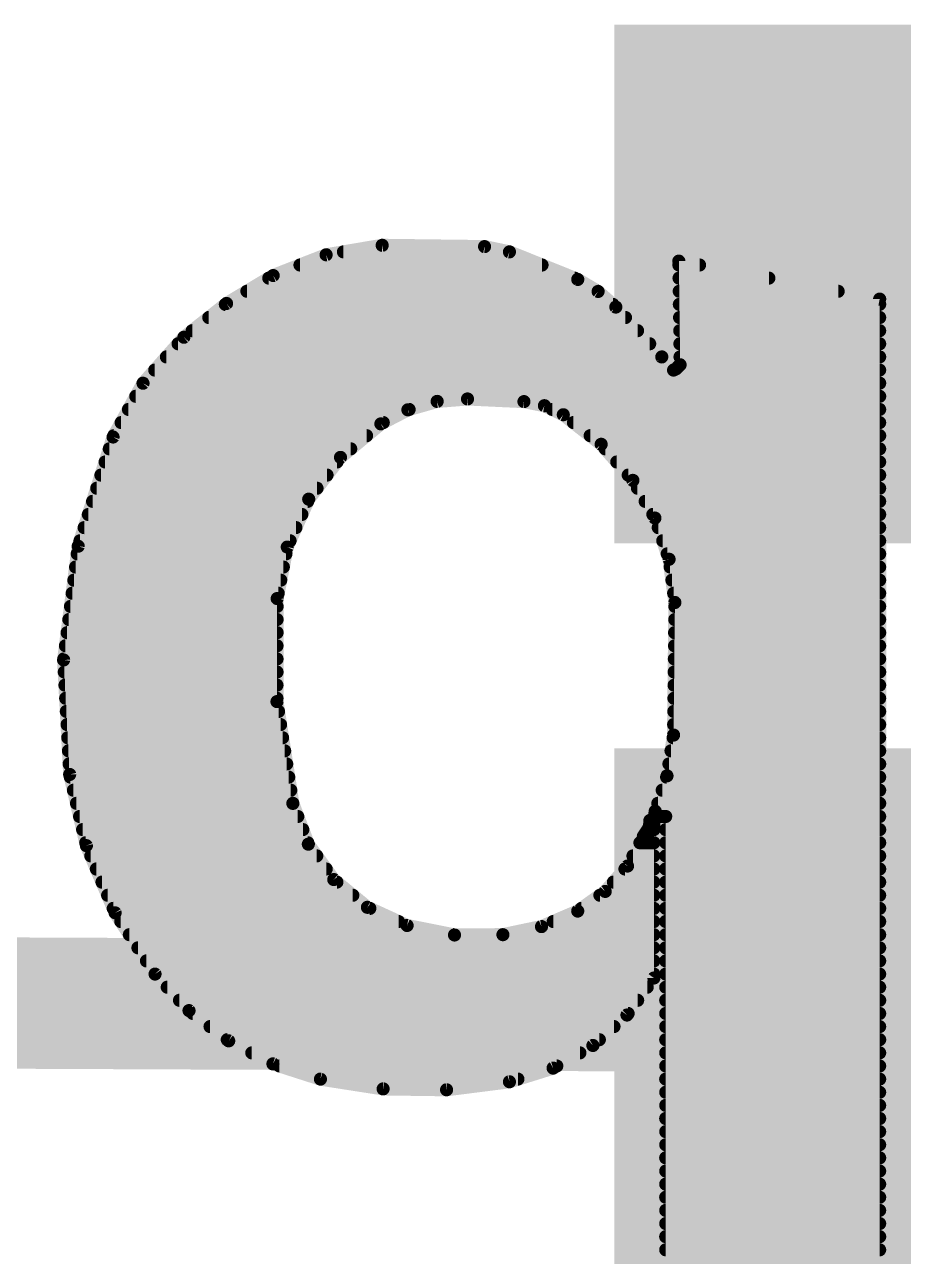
# Model space of a CAD drawing. Extents: x -28 to 79, y -23 to 28.
# Drawn here: x 18.787 to 20.488, y 10.249 to 12.632 of the extents above; entities that cross this region are included whole.
import ezdxf

# ---------------------------------------------------------------- set-up
doc = ezdxf.new("R2010")
doc.units = 0
for name, color, linetype in [('1', 12, 'CONTINUOUS'), ('22', 53, 'CONTINUOUS'), ('29', 253, 'CONTINUOUS'), ('31', 253, 'CONTINUOUS')]:
    doc.layers.add(name, color=color, linetype=linetype)

# ---------------------------------------------------------------- blocks, each defined once
blk = doc.blocks.new('RECT')
blk.add_solid([(-0.5, -0.5), (0.5, -0.5), (-0.5, 0.5), (0.5, 0.5)])

msp = doc.modelspace()

# ---------------------------------------------------------------- linework, layer by layer
at = {"layer": '1', "const_width": 0.254}
msp.add_lwpolyline([(20.83, 10.73), (5.715, 10.795)], dxfattribs=at)
at = {"layer": '22', "const_width": 0.0254}
for points in [[(19.4793, 12.2047), (19.3708, 12.1863)], [(19.4043, 12.192), (19.7256, 12.192)], [(19.6774, 12.2022), (19.4793, 12.2047)], [(19.7256, 12.192), (19.6774, 12.2022)], [(19.8577, 12.1387), (19.7256, 12.192)], [(19.3708, 12.1863), (19.2684, 12.1463)], [(19.3203, 12.1666), (19.7886, 12.1666)], [(20.0533, 12.1742), (20.0558, 11.9736)], [(20.4419, 12.1006), (20.0533, 12.1742)], [(20.0534, 12.1666), (20.0934, 12.1666)], [(19.2684, 12.1463), (19.1782, 12.0922)], [(19.2599, 12.1412), (19.8515, 12.1412)], [(20.0537, 12.1412), (20.2275, 12.1412)], [(19.2175, 12.1158), (19.8965, 12.1158)], [(19.897, 12.1154), (19.8577, 12.1387)], [(19.9314, 12.0853), (19.897, 12.1154)], [(20.054, 12.1158), (20.3616, 12.1158)], [(19.1782, 12.0922), (19.0957, 12.0269)], [(20.4419, 10.0432), (20.4419, 12.1006)], [(19.1759, 12.0904), (19.9256, 12.0904)], [(20.0203, 11.9888), (19.9314, 12.0853)], [(20.0543, 12.0904), (20.4419, 12.0904)], [(19.1438, 12.065), (19.9501, 12.065)], [(20.0547, 12.065), (20.4419, 12.065)], [(19.0957, 12.0269), (19.0166, 11.9379)], [(19.1117, 12.0396), (19.9735, 12.0396)], [(20.055, 12.0396), (20.4419, 12.0396)], [(19.0844, 12.0142), (19.9969, 12.0142)], [(20.0553, 12.0142), (20.4419, 12.0142)], [(19.0618, 11.9888), (20.0203, 11.9888)], [(20.0431, 11.9634), (20.0203, 11.9888)], [(20.0558, 11.9736), (20.0482, 11.9659)], [(20.0556, 11.9888), (20.4419, 11.9888)], [(19.0392, 11.9634), (20.0431, 11.9634)], [(20.0482, 11.9659), (20.0431, 11.9634)], [(20.0431, 11.9634), (20.4419, 11.9634)], [(19.0166, 11.9379), (18.9586, 11.8339)], [(19.0167, 11.938), (20.4419, 11.938)], [(19.0025, 11.9126), (20.4419, 11.9126)], [(19.529, 11.8865), (19.5857, 11.9028)], [(19.5857, 11.9028), (19.6444, 11.9075)], [(19.6444, 11.9075), (19.7536, 11.9024)], [(19.7536, 11.9024), (19.7933, 11.8945)], [(18.9883, 11.8872), (19.5315, 11.8872)], [(19.4767, 11.8593), (19.529, 11.8865)], [(19.7933, 11.8945), (19.8298, 11.877)], [(19.8085, 11.8872), (20.4419, 11.8872)], [(19.8298, 11.877), (19.903, 11.8198)], [(18.9742, 11.8618), (19.4815, 11.8618)], [(19.3986, 11.7944), (19.4767, 11.8593)], [(19.8493, 11.8618), (20.4419, 11.8618)], [(18.9586, 11.8339), (18.8912, 11.6226)], [(18.96, 11.8364), (19.4491, 11.8364)], [(19.8818, 11.8364), (20.4419, 11.8364)], [(18.9513, 11.811), (19.4185, 11.811)], [(19.903, 11.8198), (19.9644, 11.75)], [(19.9108, 11.811), (20.4419, 11.811)], [(18.9432, 11.7856), (19.3919, 11.7856)], [(19.3372, 11.7136), (19.3986, 11.7944)], [(19.9331, 11.7856), (20.4419, 11.7856)], [(18.9351, 11.7602), (19.3726, 11.7602)], [(19.9554, 11.7602), (20.4419, 11.7602)], [(18.927, 11.7348), (19.3533, 11.7348)], [(19.9644, 11.75), (20.007, 11.6772)], [(19.9733, 11.7348), (20.4419, 11.7348)], [(19.2956, 11.621), (19.3372, 11.7136)], [(18.9189, 11.7094), (19.3353, 11.7094)], [(19.9881, 11.7094), (20.4419, 11.7094)], [(18.9108, 11.684), (19.3239, 11.684)], [(20.003, 11.684), (20.4419, 11.684)], [(20.007, 11.6772), (20.0344, 11.5974)], [(18.9027, 11.6586), (19.3125, 11.6586)], [(20.0134, 11.6586), (20.4419, 11.6586)], [(18.8912, 11.6226), (18.8629, 11.4026)], [(18.8946, 11.6332), (19.3011, 11.6332)], [(19.2761, 11.5214), (19.2956, 11.621)], [(20.0221, 11.6332), (20.4419, 11.6332)], [(18.8893, 11.6078), (19.2931, 11.6078)], [(20.0308, 11.6078), (20.4419, 11.6078)], [(20.0344, 11.5974), (20.0457, 11.5138)], [(18.886, 11.5824), (19.2881, 11.5824)], [(20.0365, 11.5824), (20.4419, 11.5824)], [(18.8828, 11.557), (19.2831, 11.557)], [(20.0399, 11.557), (20.4419, 11.557)], [(18.8795, 11.5316), (19.2781, 11.5316)], [(19.2758, 11.3221), (19.2761, 11.5214)], [(20.0433, 11.5316), (20.4419, 11.5316)], [(18.8762, 11.5062), (19.2761, 11.5062)], [(20.0457, 11.5138), (20.0431, 11.2573)], [(20.0456, 11.5062), (20.4419, 11.5062)], [(18.873, 11.4808), (19.276, 11.4808)], [(20.0454, 11.4808), (20.4419, 11.4808)], [(18.8697, 11.4554), (19.276, 11.4554)], [(20.0451, 11.4554), (20.4419, 11.4554)], [(18.8664, 11.43), (19.2759, 11.43)], [(20.0449, 11.43), (20.4419, 11.43)], [(18.8629, 11.4026), (18.8747, 11.1811)], [(18.8632, 11.4046), (19.2759, 11.4046)], [(20.0446, 11.4046), (20.4419, 11.4046)], [(18.8642, 11.3792), (19.2759, 11.3792)], [(20.0443, 11.3792), (20.4419, 11.3792)], [(18.8655, 11.3538), (19.2758, 11.3538)], [(20.0441, 11.3538), (20.4419, 11.3538)], [(18.8669, 11.3284), (19.2758, 11.3284)], [(19.3065, 11.1252), (19.2758, 11.3221)], [(20.0438, 11.3284), (20.4419, 11.3284)], [(18.8682, 11.303), (19.2788, 11.303)], [(20.0436, 11.303), (20.4419, 11.303)], [(18.8696, 11.2776), (19.2827, 11.2776)], [(20.0433, 11.2776), (20.4419, 11.2776)], [(18.8709, 11.2522), (19.2867, 11.2522)], [(20.0431, 11.2573), (20.0304, 11.1785)], [(20.0423, 11.2522), (20.4419, 11.2522)], [(18.8723, 11.2268), (19.2906, 11.2268)], [(20.0382, 11.2268), (20.4419, 11.2268)], [(18.8736, 11.2014), (19.2946, 11.2014)], [(20.0341, 11.2014), (20.4419, 11.2014)], [(18.8747, 11.1811), (18.907, 11.0434)], [(18.8759, 11.176), (19.2986, 11.176)], [(20.0304, 11.1785), (20.0076, 11.11)], [(20.0296, 11.176), (20.4419, 11.176)], [(18.8819, 11.1506), (19.3025, 11.1506)], [(20.0211, 11.1506), (20.4419, 11.1506)], [(18.8878, 11.1252), (19.3065, 11.1252)], [(19.3364, 11.0463), (19.3065, 11.1252)], [(20.0127, 11.1252), (20.4419, 11.1252)], [(18.8938, 11.0998), (19.3161, 11.0998)], [(20.005, 11.0846), (19.9974, 11.0922)], [(19.9974, 11.0922), (19.9974, 11.0871)], [(20.0076, 11.11), (20.0071, 11.1063)], [(20.0071, 11.1063), (20.0085, 11.1028)], [(20.0085, 11.1028), (20.0115, 11.1004)], [(20.0115, 11.1004), (20.0152, 11.0998)], [(20.0152, 11.0998), (20.0279, 11.0998)], [(20.0152, 11.0998), (20.4419, 11.0998)], [(20.0279, 11.0998), (20.0279, 9.6698)], [(18.8997, 11.0744), (19.3258, 11.0744)], [(19.9898, 11.0693), (19.9847, 11.0617)], [(19.9954, 11.0774), (19.9898, 11.0693)], [(19.9933, 11.0744), (20.005, 11.0744)], [(19.9974, 11.0871), (19.9954, 11.0774)], [(20.005, 10.7874), (20.005, 11.0846)], [(20.0279, 11.0744), (20.4419, 11.0744)], [(18.9057, 11.049), (19.3354, 11.049)], [(18.907, 11.0434), (18.9626, 10.9134)], [(19.3856, 10.9778), (19.3364, 11.0463)], [(19.9847, 11.0617), (19.954, 11.004)], [(19.978, 11.049), (20.005, 11.049)], [(20.0279, 11.049), (20.4419, 11.049)], [(18.9155, 11.0236), (19.3528, 11.0236)], [(19.9645, 11.0236), (20.005, 11.0236)], [(20.0279, 11.0236), (20.4419, 11.0236)], [(18.9263, 10.9982), (19.371, 10.9982)], [(19.954, 11.004), (19.9109, 10.9548)], [(19.949, 10.9982), (20.005, 10.9982)], [(20.0279, 10.9982), (20.4419, 10.9982)], [(18.9372, 10.9728), (19.3917, 10.9728)], [(19.4508, 10.9241), (19.3856, 10.9778)], [(19.9267, 10.9728), (20.005, 10.9728)], [(20.0279, 10.9728), (20.4419, 10.9728)], [(19.9109, 10.9548), (19.8577, 10.9169)], [(18.9481, 10.9474), (19.4225, 10.9474)], [(19.5275, 10.889), (19.4508, 10.9241)], [(19.9005, 10.9474), (20.005, 10.9474)], [(20.0279, 10.9474), (20.4419, 10.9474)], [(18.9589, 10.922), (19.4554, 10.922)], [(18.9626, 10.9134), (19.0398, 10.795)], [(19.8577, 10.9169), (19.7876, 10.8869)], [(19.8649, 10.922), (20.005, 10.922)], [(20.0279, 10.922), (20.4419, 10.922)], [(18.9736, 10.8966), (19.5109, 10.8966)], [(19.6193, 10.8706), (19.5275, 10.889)], [(19.7876, 10.8869), (19.7129, 10.8712)], [(19.8103, 10.8966), (20.005, 10.8966)], [(20.0279, 10.8966), (20.4419, 10.8966)], [(18.9901, 10.8712), (19.6163, 10.8712)], [(19.7129, 10.8712), (19.6193, 10.8706)], [(19.7129, 10.8712), (20.005, 10.8712)], [(20.0279, 10.8712), (20.4419, 10.8712)], [(19.0067, 10.8458), (20.005, 10.8458)], [(20.0279, 10.8458), (20.4419, 10.8458)], [(19.0232, 10.8204), (20.005, 10.8204)], [(20.0279, 10.8204), (20.4419, 10.8204)], [(19.0398, 10.795), (19.1056, 10.7243)], [(19.0398, 10.795), (20.005, 10.795)], [(19.953, 10.7158), (20.005, 10.7874)], [(20.0279, 10.795), (20.4419, 10.795)], [(19.0634, 10.7696), (19.9921, 10.7696)], [(20.0279, 10.7696), (20.4419, 10.7696)], [(19.0871, 10.7442), (19.9736, 10.7442)], [(20.0279, 10.7442), (20.4419, 10.7442)], [(19.1056, 10.7243), (19.1824, 10.6659)], [(19.1129, 10.7188), (19.9552, 10.7188)], [(19.887, 10.6568), (19.953, 10.7158)], [(20.0279, 10.7188), (20.4419, 10.7188)], [(19.1462, 10.6934), (19.9279, 10.6934)], [(20.0279, 10.6934), (20.4419, 10.6934)], [(19.1796, 10.668), (19.8995, 10.668)], [(19.1824, 10.6659), (19.268, 10.6213)], [(20.0279, 10.668), (20.4419, 10.668)], [(19.227, 10.6426), (19.8619, 10.6426)], [(19.8101, 10.6131), (19.887, 10.6568)], [(20.0279, 10.6426), (20.4419, 10.6426)], [(19.268, 10.6213), (19.3599, 10.5918)], [(19.2806, 10.6172), (19.8172, 10.6172)], [(20.0279, 10.6172), (20.4419, 10.6172)], [(19.3599, 10.5918), (19.4812, 10.5729)], [(19.3599, 10.5918), (19.7419, 10.5918)], [(19.7256, 10.5867), (19.8101, 10.6131)], [(20.0279, 10.5918), (20.4419, 10.5918)], [(19.4812, 10.5729), (19.6039, 10.5712)], [(19.6039, 10.5712), (19.7256, 10.5867)], [(20.0279, 10.5664), (20.4419, 10.5664)], [(20.0279, 10.541), (20.4419, 10.541)], [(20.0279, 10.5156), (20.4419, 10.5156)], [(20.0279, 10.4902), (20.4419, 10.4902)], [(20.0279, 10.4648), (20.4419, 10.4648)], [(20.0279, 10.4394), (20.4419, 10.4394)], [(20.0279, 10.414), (20.4419, 10.414)], [(20.0279, 10.3886), (20.4419, 10.3886)], [(20.0279, 10.3632), (20.4419, 10.3632)], [(20.0279, 10.3378), (20.4419, 10.3378)], [(20.0279, 10.3124), (20.4419, 10.3124)], [(20.0279, 10.287), (20.4419, 10.287)], [(20.0279, 10.2616), (20.4419, 10.2616)]]:
    msp.add_lwpolyline(points, dxfattribs=at)
at = {"layer": '22', "const_width": 0.0127}
for points in [[(19.4043, 12.1983, 1), (19.4043, 12.1857)], [(19.4794, 12.211, 1), (19.4792, 12.1984)], [(19.4804, 12.1984, 1), (19.4782, 12.211)], [(19.6787, 12.2084, 1), (19.6761, 12.196)], [(19.6773, 12.1959, 1), (19.6775, 12.2085)], [(19.728, 12.1979, 1), (19.7232, 12.1861)], [(19.7243, 12.1858, 1), (19.7269, 12.1982)], [(19.7256, 12.1857, 1), (19.7256, 12.1983)], [(19.3203, 12.173, 1), (19.3203, 12.1603)], [(19.3698, 12.1926, 1), (19.3719, 12.1801)], [(19.3732, 12.1804, 1), (19.3685, 12.1923)], [(19.7886, 12.1603, 1), (19.7886, 12.173)], [(20.0596, 12.1743, 1), (20.047, 12.1741)], [(20.0545, 12.1804, 1), (20.0521, 12.168)], [(20.0534, 12.173, 1), (20.0534, 12.1603)], [(20.0934, 12.1603, 1), (20.0934, 12.173)], [(19.2599, 12.1476, 1), (19.2599, 12.1349)], [(19.2661, 12.1522, 1), (19.2707, 12.1404)], [(19.2717, 12.1409, 1), (19.2651, 12.1517)], [(19.8515, 12.1349, 1), (19.8515, 12.1476)], [(20.0537, 12.1476, 1), (20.0537, 12.1349)], [(20.2275, 12.1349, 1), (20.2275, 12.1476)], [(19.2175, 12.1221, 1), (19.2175, 12.1095)], [(19.8609, 12.1442, 1), (19.8545, 12.1332)], [(19.8553, 12.1328, 1), (19.8601, 12.1446)], [(19.9012, 12.1202, 1), (19.8929, 12.1107)], [(19.8965, 12.1095, 1), (19.8965, 12.1221)], [(20.054, 12.1221, 1), (20.054, 12.1095)], [(20.3616, 12.1095, 1), (20.3616, 12.1221)], [(19.1749, 12.0977, 1), (19.1814, 12.0868)], [(19.1821, 12.0872, 1), (19.1742, 12.0972)], [(19.8938, 12.11, 1), (19.9003, 12.1209)], [(20.4483, 12.1006, 1), (20.4355, 12.1006)], [(20.4407, 12.0944, 1), (20.4431, 12.1068)], [(19.1759, 12.0968, 1), (19.1759, 12.0841)], [(19.9361, 12.0896, 1), (19.9267, 12.081)], [(19.9256, 12.0841, 1), (19.9256, 12.0968)], [(19.9272, 12.0805, 1), (19.9356, 12.0901)], [(20.0543, 12.0968, 1), (20.0543, 12.0841)], [(20.4419, 12.0841, 1), (20.4419, 12.0968)], [(19.1438, 12.0714, 1), (19.1438, 12.0587)], [(19.9501, 12.0587, 1), (19.9501, 12.0714)], [(20.0547, 12.0714, 1), (20.0547, 12.0587)], [(20.4419, 12.0587, 1), (20.4419, 12.0714)], [(19.0918, 12.0319, 1), (19.0996, 12.0219)], [(19.1004, 12.0227, 1), (19.091, 12.0311)], [(19.1117, 12.0459, 1), (19.1117, 12.0333)], [(19.9735, 12.0333, 1), (19.9735, 12.0459)], [(20.055, 12.0459, 1), (20.055, 12.0333)], [(20.4419, 12.0333, 1), (20.4419, 12.0459)], [(19.0844, 12.0206, 1), (19.0844, 12.0079)], [(19.9969, 12.0079, 1), (19.9969, 12.0206)], [(20.0553, 12.0206, 1), (20.0553, 12.0079)], [(20.4419, 12.0079, 1), (20.4419, 12.0206)], [(19.0618, 11.9952, 1), (19.0618, 11.9825)], [(20.025, 11.993, 1), (20.0156, 11.9846)], [(20.0156, 11.9845, 1), (20.025, 11.9931)], [(20.0203, 11.9825, 1), (20.0203, 11.9952)], [(20.0556, 11.9952, 1), (20.0556, 11.9825)], [(20.0603, 11.9691, 1), (20.0513, 11.9781)], [(20.4419, 11.9825, 1), (20.4419, 11.9952)], [(19.0392, 11.9697, 1), (19.0392, 11.9571)], [(20.0431, 11.9697, 1), (20.0431, 11.9571)], [(20.0403, 11.9691, 1), (20.0459, 11.9577)], [(20.0384, 11.9592, 1), (20.0478, 11.9676)], [(20.0437, 11.9704, 1), (20.0527, 11.9614)], [(20.0431, 11.9571, 1), (20.0431, 11.9697)], [(20.051, 11.9602, 1), (20.0454, 11.9716)], [(20.0495, 11.9735, 1), (20.0621, 11.9737)], [(20.4419, 11.9571, 1), (20.4419, 11.9697)], [(19.0118, 11.9421, 1), (19.0213, 11.9337)], [(19.0167, 11.9444, 1), (19.0167, 11.9317)], [(19.0221, 11.9348, 1), (19.011, 11.941)], [(20.4419, 11.9317, 1), (20.4419, 11.9444)], [(19.0025, 11.919, 1), (19.0025, 11.9063)], [(19.5851, 11.9091, 1), (19.5862, 11.8964)], [(19.5874, 11.8967, 1), (19.5839, 11.9089)], [(19.6447, 11.9138, 1), (19.6441, 11.9012)], [(19.6449, 11.9012, 1), (19.6439, 11.9138)], [(19.7548, 11.9086, 1), (19.7524, 11.8962)], [(19.7533, 11.8961, 1), (19.7539, 11.9087)], [(20.4419, 11.9063, 1), (20.4419, 11.919)], [(18.9883, 11.8935, 1), (18.9883, 11.8809)], [(19.5272, 11.8926, 1), (19.5308, 11.8804)], [(19.5319, 11.8808, 1), (19.5261, 11.8921)], [(19.5315, 11.8809, 1), (19.5315, 11.8935)], [(19.796, 11.9002, 1), (19.7905, 11.8887)], [(19.792, 11.8882, 1), (19.7945, 11.9007)], [(19.8085, 11.8935, 1), (19.8085, 11.8809)], [(19.8337, 11.882, 1), (19.8259, 11.872)], [(20.4419, 11.8809, 1), (20.4419, 11.8935)], [(18.9742, 11.8681, 1), (18.9742, 11.8555)], [(19.4738, 11.8649, 1), (19.4796, 11.8537)], [(19.4808, 11.8544, 1), (19.4726, 11.8642)], [(19.4815, 11.8555, 1), (19.4815, 11.8681)], [(19.8271, 11.8713, 1), (19.8325, 11.8827)], [(19.8493, 11.8681, 1), (19.8493, 11.8555)], [(20.4419, 11.8555, 1), (20.4419, 11.8681)], [(18.9531, 11.837, 1), (18.9641, 11.8308)], [(18.9646, 11.832, 1), (18.9526, 11.8358)], [(18.96, 11.8428, 1), (18.96, 11.8301)], [(19.4491, 11.8301, 1), (19.4491, 11.8428)], [(19.8818, 11.8428, 1), (19.8818, 11.8301)], [(20.4419, 11.8301, 1), (20.4419, 11.8428)], [(18.9513, 11.8173, 1), (18.9513, 11.8047)], [(19.4185, 11.8047, 1), (19.4185, 11.8173)], [(19.9078, 11.824, 1), (19.8983, 11.8156)], [(19.8991, 11.8148, 1), (19.907, 11.8248)], [(19.9108, 11.8173, 1), (19.9108, 11.8047)], [(20.4419, 11.8047, 1), (20.4419, 11.8173)], [(18.9432, 11.7919, 1), (18.9432, 11.7793)], [(19.3919, 11.7793, 1), (19.3919, 11.7919)], [(19.3946, 11.7993, 1), (19.4027, 11.7896)], [(19.4037, 11.7906, 1), (19.3936, 11.7983)], [(19.9331, 11.7919, 1), (19.9331, 11.7793)], [(20.4419, 11.7793, 1), (20.4419, 11.7919)], [(18.9351, 11.7666, 1), (18.9351, 11.7539)], [(19.3726, 11.7539, 1), (19.3726, 11.7666)], [(19.9554, 11.7666, 1), (19.9554, 11.7539)], [(20.4419, 11.7539, 1), (20.4419, 11.7666)], [(18.927, 11.7411, 1), (18.927, 11.7285)], [(19.3533, 11.7285, 1), (19.3533, 11.7411)], [(19.9699, 11.7532, 1), (19.9589, 11.7468)], [(19.9596, 11.7458, 1), (19.9692, 11.7542)], [(19.9733, 11.7411, 1), (19.9733, 11.7285)], [(20.4419, 11.7285, 1), (20.4419, 11.7411)], [(19.3321, 11.7175, 1), (19.3423, 11.7098)], [(19.343, 11.711, 1), (19.3314, 11.7162)], [(18.9189, 11.7157, 1), (18.9189, 11.7031)], [(19.3353, 11.7031, 1), (19.3353, 11.7157)], [(19.9881, 11.7157, 1), (19.9881, 11.7031)], [(20.4419, 11.7031, 1), (20.4419, 11.7157)], [(18.9108, 11.6904, 1), (18.9108, 11.6777)], [(19.3239, 11.6777, 1), (19.3239, 11.6904)], [(20.003, 11.6904, 1), (20.003, 11.6777)], [(20.013, 11.6792, 1), (20.001, 11.6751)], [(20.0015, 11.674, 1), (20.0125, 11.6804)], [(20.4419, 11.6777, 1), (20.4419, 11.6904)], [(18.9027, 11.6649, 1), (18.9027, 11.6523)], [(19.3125, 11.6523, 1), (19.3125, 11.6649)], [(20.0134, 11.6649, 1), (20.0134, 11.6523)], [(20.4419, 11.6523, 1), (20.4419, 11.6649)], [(18.8975, 11.6218, 1), (18.8849, 11.6234)], [(18.8851, 11.6245, 1), (18.8972, 11.6207)], [(18.8946, 11.6395, 1), (18.8946, 11.6269)], [(19.2899, 11.6236, 1), (19.3014, 11.6184)], [(19.3019, 11.6198, 1), (19.2894, 11.6222)], [(19.3011, 11.6269, 1), (19.3011, 11.6395)], [(20.0221, 11.6395, 1), (20.0221, 11.6269)], [(20.4419, 11.6269, 1), (20.4419, 11.6395)], [(18.8893, 11.6142, 1), (18.8893, 11.6015)], [(19.2931, 11.6015, 1), (19.2931, 11.6142)], [(20.0308, 11.6142, 1), (20.0308, 11.6015)], [(20.0407, 11.5983, 1), (20.0281, 11.5966)], [(20.0284, 11.5953, 1), (20.0404, 11.5995)], [(20.4419, 11.6015, 1), (20.4419, 11.6142)], [(18.886, 11.5887, 1), (18.886, 11.5761)], [(19.2881, 11.5761, 1), (19.2881, 11.5887)], [(20.0365, 11.5887, 1), (20.0365, 11.5761)], [(20.4419, 11.5761, 1), (20.4419, 11.5887)], [(18.8828, 11.5633, 1), (18.8828, 11.5507)], [(19.2831, 11.5507, 1), (19.2831, 11.5633)], [(20.0399, 11.5633, 1), (20.0399, 11.5507)], [(20.4419, 11.5507, 1), (20.4419, 11.5633)], [(18.8795, 11.538, 1), (18.8795, 11.5253)], [(19.2824, 11.5214, 1), (19.2698, 11.5214)], [(19.2781, 11.5253, 1), (19.2781, 11.538)], [(20.0433, 11.538, 1), (20.0433, 11.5253)], [(20.4419, 11.5253, 1), (20.4419, 11.538)], [(18.8762, 11.5125, 1), (18.8762, 11.4999)], [(19.2699, 11.5226, 1), (19.2823, 11.5202)], [(19.2761, 11.4999, 1), (19.2761, 11.5125)], [(20.0456, 11.5125, 1), (20.0456, 11.4999)], [(20.052, 11.5137, 1), (20.0394, 11.5139)], [(20.0394, 11.513, 1), (20.052, 11.5146)], [(20.4419, 11.4999, 1), (20.4419, 11.5125)], [(18.873, 11.4871, 1), (18.873, 11.4745)], [(19.276, 11.4745, 1), (19.276, 11.4871)], [(20.0454, 11.4871, 1), (20.0454, 11.4745)], [(20.4419, 11.4745, 1), (20.4419, 11.4871)], [(18.8697, 11.4618, 1), (18.8697, 11.4491)], [(19.276, 11.4491, 1), (19.276, 11.4618)], [(20.0451, 11.4618, 1), (20.0451, 11.4491)], [(20.4419, 11.4491, 1), (20.4419, 11.4618)], [(18.8664, 11.4363, 1), (18.8664, 11.4237)], [(19.2759, 11.4237, 1), (19.2759, 11.4363)], [(20.0449, 11.4363, 1), (20.0449, 11.4237)], [(20.4419, 11.4237, 1), (20.4419, 11.4363)], [(18.8693, 11.4029, 1), (18.8566, 11.4023)], [(18.8632, 11.4109, 1), (18.8632, 11.3983)], [(19.2759, 11.3983, 1), (19.2759, 11.4109)], [(20.0446, 11.4109, 1), (20.0446, 11.3983)], [(20.4419, 11.3983, 1), (20.4419, 11.4109)], [(18.8566, 11.4034, 1), (18.8692, 11.4018)], [(18.8642, 11.3856, 1), (18.8642, 11.3729)], [(19.2759, 11.3729, 1), (19.2759, 11.3856)], [(20.0443, 11.3856, 1), (20.0443, 11.3729)], [(20.4419, 11.3729, 1), (20.4419, 11.3856)], [(18.8655, 11.3601, 1), (18.8655, 11.3475)], [(19.2758, 11.3475, 1), (19.2758, 11.3601)], [(20.0441, 11.3601, 1), (20.0441, 11.3475)], [(20.4419, 11.3475, 1), (20.4419, 11.3601)], [(18.8669, 11.3347, 1), (18.8669, 11.3221)], [(19.282, 11.3231, 1), (19.2695, 11.3211)], [(19.2694, 11.3221, 1), (19.2821, 11.3221)], [(19.2758, 11.3221, 1), (19.2758, 11.3347)], [(20.0438, 11.3347, 1), (20.0438, 11.3221)], [(20.4419, 11.3221, 1), (20.4419, 11.3347)], [(18.8682, 11.3094, 1), (18.8682, 11.2967)], [(19.2788, 11.2967, 1), (19.2788, 11.3094)], [(20.0436, 11.3094, 1), (20.0436, 11.2967)], [(20.4419, 11.2967, 1), (20.4419, 11.3094)], [(18.8696, 11.284, 1), (18.8696, 11.2713)], [(19.2827, 11.2713, 1), (19.2827, 11.284)], [(20.0433, 11.284, 1), (20.0433, 11.2713)], [(20.4419, 11.2713, 1), (20.4419, 11.284)], [(18.8709, 11.2585, 1), (18.8709, 11.2459)], [(19.2867, 11.2459, 1), (19.2867, 11.2585)], [(20.0423, 11.2585, 1), (20.0423, 11.2459)], [(20.0494, 11.2563, 1), (20.0368, 11.2583)], [(20.0368, 11.2574, 1), (20.0494, 11.2572)], [(20.4419, 11.2459, 1), (20.4419, 11.2585)], [(18.8723, 11.2332, 1), (18.8723, 11.2205)], [(19.2906, 11.2205, 1), (19.2906, 11.2332)], [(20.0382, 11.2332, 1), (20.0382, 11.2205)], [(20.4419, 11.2205, 1), (20.4419, 11.2332)], [(18.8736, 11.2078, 1), (18.8736, 11.1951)], [(19.2946, 11.1951, 1), (19.2946, 11.2078)], [(20.0341, 11.2078, 1), (20.0341, 11.1951)], [(20.4419, 11.1951, 1), (20.4419, 11.2078)], [(18.8809, 11.1826, 1), (18.8685, 11.1796)], [(18.8684, 11.1808, 1), (18.881, 11.1814)], [(18.8759, 11.1823, 1), (18.8759, 11.1697)], [(19.2986, 11.1697, 1), (19.2986, 11.1823)], [(20.0296, 11.1823, 1), (20.0296, 11.1697)], [(20.0241, 11.1795, 1), (20.0367, 11.1775)], [(20.0364, 11.1765, 1), (20.0244, 11.1805)], [(20.4419, 11.1697, 1), (20.4419, 11.1823)], [(18.8819, 11.157, 1), (18.8819, 11.1443)], [(19.3025, 11.1443, 1), (19.3025, 11.157)], [(20.0211, 11.157, 1), (20.0211, 11.1443)], [(20.4419, 11.1443, 1), (20.4419, 11.157)], [(18.8878, 11.1316, 1), (18.8878, 11.1189)], [(19.3124, 11.1275, 1), (19.3006, 11.1229)], [(19.3002, 11.1242, 1), (19.3128, 11.1262)], [(19.3065, 11.1189, 1), (19.3065, 11.1316)], [(20.0127, 11.1316, 1), (20.0127, 11.1189)], [(20.4419, 11.1189, 1), (20.4419, 11.1316)], [(18.8938, 11.1061, 1), (18.8938, 11.0935)], [(19.3161, 11.0935, 1), (19.3161, 11.1061)], [(20.0019, 11.0967, 1), (19.9929, 11.0877)], [(20.0038, 11.0922, 1), (19.9911, 11.0922)], [(20.013, 11.1086, 1), (20.0012, 11.1039)], [(20.0008, 11.1071, 1), (20.0134, 11.1054)], [(20.0139, 11.1092, 1), (20.0013, 11.1108)], [(20.0016, 11.112, 1), (20.0136, 11.108)], [(20.0125, 11.1077, 1), (20.0046, 11.0978)], [(20.0026, 11.1004, 1), (20.0144, 11.1051)], [(20.0125, 11.1067, 1), (20.0105, 11.0941)], [(20.0075, 11.0954, 1), (20.0154, 11.1054)], [(20.0152, 11.1061, 1), (20.0152, 11.0935)], [(20.0152, 11.1061, 1), (20.0152, 11.0935)], [(20.0142, 11.0935, 1), (20.0162, 11.1061)], [(20.0343, 11.0998, 1), (20.0216, 11.0998)], [(20.0279, 11.0935, 1), (20.0279, 11.1061)], [(20.4419, 11.0935, 1), (20.4419, 11.1061)], [(18.8997, 11.0808, 1), (18.8997, 11.0681)], [(19.3258, 11.0681, 1), (19.3258, 11.0808)], [(19.9951, 11.0658, 1), (19.9845, 11.0728)], [(19.9933, 11.0808, 1), (19.9933, 11.0681)], [(19.9892, 11.0787, 1), (20.0016, 11.0762)], [(20.0006, 11.0738, 1), (19.9902, 11.081)], [(20.0036, 11.0858, 1), (19.9912, 11.0884)], [(19.9911, 11.0871, 1), (20.0038, 11.0871)], [(20.0114, 11.0846, 1), (19.9987, 11.0846)], [(20.0005, 11.0801, 1), (20.0095, 11.0891)], [(20.005, 11.0681, 1), (20.005, 11.0808)], [(20.0279, 11.0808, 1), (20.0279, 11.0681)], [(20.4419, 11.0681, 1), (20.4419, 11.0808)], [(18.9057, 11.0554, 1), (18.9057, 11.0427)], [(18.9128, 11.0459, 1), (18.9012, 11.041)], [(19.3416, 11.05, 1), (19.3313, 11.0426)], [(19.3354, 11.0427, 1), (19.3354, 11.0554)], [(19.978, 11.0554, 1), (19.978, 11.0427)], [(19.9794, 11.0652, 1), (19.99, 11.0582)], [(19.9903, 11.0587, 1), (19.9791, 11.0647)], [(19.9846, 11.0729, 1), (19.995, 11.0657)], [(20.005, 11.0427, 1), (20.005, 11.0554)], [(20.0279, 11.0554, 1), (20.0279, 11.0427)], [(20.4419, 11.0427, 1), (20.4419, 11.0554)], [(18.9008, 11.042, 1), (18.9132, 11.0449)], [(18.9155, 11.0299, 1), (18.9155, 11.0173)], [(19.3305, 11.0441, 1), (19.3424, 11.0486)], [(19.3528, 11.0173, 1), (19.3528, 11.0299)], [(19.9645, 11.0299, 1), (19.9645, 11.0173)], [(20.005, 11.0173, 1), (20.005, 11.0299)], [(20.0279, 11.0299, 1), (20.0279, 11.0173)], [(20.4419, 11.0173, 1), (20.4419, 11.0299)], [(18.9263, 11.0046, 1), (18.9263, 10.9919)], [(19.371, 10.9919, 1), (19.371, 11.0046)], [(19.949, 11.0046, 1), (19.949, 10.9919)], [(19.9484, 11.007, 1), (19.9596, 11.001)], [(19.9588, 10.9998, 1), (19.9493, 11.0082)], [(20.005, 10.9919, 1), (20.005, 11.0046)], [(20.0279, 11.0046, 1), (20.0279, 10.9919)], [(20.4419, 10.9919, 1), (20.4419, 11.0046)], [(18.9372, 10.9792, 1), (18.9372, 10.9665)], [(19.3897, 10.9827, 1), (19.3816, 10.9729)], [(19.3805, 10.9741, 1), (19.3908, 10.9815)], [(19.3917, 10.9665, 1), (19.3917, 10.9792)], [(19.9267, 10.9792, 1), (19.9267, 10.9665)], [(20.005, 10.9665, 1), (20.005, 10.9792)], [(20.0279, 10.9792, 1), (20.0279, 10.9665)], [(20.4419, 10.9665, 1), (20.4419, 10.9792)], [(19.9062, 10.959, 1), (19.9157, 10.9507)], [(19.9146, 10.9497, 1), (19.9072, 10.96)], [(18.9481, 10.9537, 1), (18.9481, 10.9411)], [(19.4225, 10.9411, 1), (19.4225, 10.9537)], [(19.4534, 10.9299, 1), (19.4481, 10.9183)], [(19.9005, 10.9537, 1), (19.9005, 10.9411)], [(20.005, 10.9411, 1), (20.005, 10.9537)], [(20.0279, 10.9537, 1), (20.0279, 10.9411)], [(20.4419, 10.9411, 1), (20.4419, 10.9537)], [(18.9589, 10.9284, 1), (18.9589, 10.9157)], [(18.9679, 10.9169, 1), (18.9573, 10.91)], [(18.9568, 10.911, 1), (18.9684, 10.9159)], [(19.4467, 10.9192, 1), (19.4548, 10.929)], [(19.4554, 10.9157, 1), (19.4554, 10.9284)], [(19.854, 10.9221, 1), (19.8614, 10.9117)], [(19.8602, 10.9111, 1), (19.8552, 10.9227)], [(19.8649, 10.9284, 1), (19.8649, 10.9157)], [(20.005, 10.9157, 1), (20.005, 10.9284)], [(20.0279, 10.9284, 1), (20.0279, 10.9157)], [(20.4419, 10.9157, 1), (20.4419, 10.9284)], [(18.9736, 10.903, 1), (18.9736, 10.8903)], [(19.5109, 10.8903, 1), (19.5109, 10.903)], [(19.5287, 10.8952, 1), (19.5263, 10.8828)], [(19.5249, 10.8832, 1), (19.5301, 10.8948)], [(19.7851, 10.8927, 1), (19.7901, 10.881)], [(19.7889, 10.8807, 1), (19.7863, 10.8931)], [(19.8103, 10.903, 1), (19.8103, 10.8903)], [(20.005, 10.8903, 1), (20.005, 10.903)], [(20.0279, 10.903, 1), (20.0279, 10.8903)], [(20.4419, 10.8903, 1), (20.4419, 10.903)], [(18.9901, 10.8775, 1), (18.9901, 10.8649)], [(19.6192, 10.877, 1), (19.6193, 10.8643)], [(19.6163, 10.8649, 1), (19.6163, 10.8775)], [(19.618, 10.8644, 1), (19.6205, 10.8768)], [(19.7116, 10.8774, 1), (19.7142, 10.865)], [(19.7129, 10.8775, 1), (19.7129, 10.8649)], [(19.7129, 10.8649, 1), (19.7129, 10.8775)], [(20.005, 10.8649, 1), (20.005, 10.8775)], [(20.0279, 10.8775, 1), (20.0279, 10.8649)], [(20.4419, 10.8649, 1), (20.4419, 10.8775)], [(19.0067, 10.8521, 1), (19.0067, 10.8395)], [(20.005, 10.8395, 1), (20.005, 10.8521)], [(20.0279, 10.8521, 1), (20.0279, 10.8395)], [(20.4419, 10.8395, 1), (20.4419, 10.8521)], [(19.0232, 10.8268, 1), (19.0232, 10.8141)], [(20.005, 10.8141, 1), (20.005, 10.8268)], [(20.0279, 10.8268, 1), (20.0279, 10.8141)], [(20.4419, 10.8141, 1), (20.4419, 10.8268)], [(19.0398, 10.8013, 1), (19.0398, 10.7887)], [(19.0444, 10.7993, 1), (19.0352, 10.7907)], [(19.0345, 10.7915, 1), (19.0451, 10.7985)], [(19.9987, 10.7874, 1), (20.0114, 10.7874)], [(20.0101, 10.7837, 1), (19.9999, 10.7911)], [(20.005, 10.7887, 1), (20.005, 10.8013)], [(20.0279, 10.8013, 1), (20.0279, 10.7887)], [(20.4419, 10.7887, 1), (20.4419, 10.8013)], [(19.0634, 10.7759, 1), (19.0634, 10.7633)], [(19.9921, 10.7633, 1), (19.9921, 10.7759)], [(20.0279, 10.7759, 1), (20.0279, 10.7633)], [(20.4419, 10.7633, 1), (20.4419, 10.7759)], [(19.0871, 10.7506, 1), (19.0871, 10.7379)], [(19.9736, 10.7379, 1), (19.9736, 10.7506)], [(20.0279, 10.7506, 1), (20.0279, 10.7379)], [(20.4419, 10.7379, 1), (20.4419, 10.7506)], [(19.1094, 10.7294, 1), (19.1017, 10.7193)], [(19.1009, 10.72, 1), (19.1102, 10.7287)], [(19.1129, 10.7251, 1), (19.1129, 10.7125)], [(19.9478, 10.7195, 1), (19.9581, 10.7121)], [(19.9572, 10.7111, 1), (19.9487, 10.7205)], [(19.9552, 10.7125, 1), (19.9552, 10.7251)], [(20.0279, 10.7251, 1), (20.0279, 10.7125)], [(20.4419, 10.7125, 1), (20.4419, 10.7251)], [(19.1462, 10.6997, 1), (19.1462, 10.6871)], [(19.9279, 10.6871, 1), (19.9279, 10.6997)], [(20.0279, 10.6997, 1), (20.0279, 10.6871)], [(20.4419, 10.6871, 1), (20.4419, 10.6997)], [(19.1796, 10.6744, 1), (19.1796, 10.6617)], [(19.1853, 10.6715, 1), (19.1794, 10.6602)], [(19.1785, 10.6608, 1), (19.1862, 10.6709)], [(19.8995, 10.6617, 1), (19.8995, 10.6744)], [(20.0279, 10.6744, 1), (20.0279, 10.6617)], [(20.4419, 10.6617, 1), (20.4419, 10.6744)], [(19.227, 10.6489, 1), (19.227, 10.6363)], [(19.8619, 10.6363, 1), (19.8619, 10.6489)], [(19.8828, 10.6616, 1), (19.8912, 10.6521)], [(19.8901, 10.6513, 1), (19.8839, 10.6624)], [(20.0279, 10.6489, 1), (20.0279, 10.6363)], [(20.4419, 10.6363, 1), (20.4419, 10.6489)], [(19.2699, 10.6273, 1), (19.266, 10.6152)], [(19.265, 10.6156, 1), (19.2709, 10.6269)], [(19.2806, 10.6235, 1), (19.2806, 10.6109)], [(19.8172, 10.6109, 1), (19.8172, 10.6235)], [(20.0279, 10.6235, 1), (20.0279, 10.6109)], [(20.4419, 10.6109, 1), (20.4419, 10.6235)], [(19.3599, 10.5982, 1), (19.3599, 10.5855)], [(19.3609, 10.5981, 1), (19.3589, 10.5855)], [(19.358, 10.5858, 1), (19.3618, 10.5978)], [(19.7419, 10.5855, 1), (19.7419, 10.5982)], [(19.8069, 10.6187, 1), (19.8132, 10.6076)], [(19.8119, 10.6071, 1), (19.8082, 10.6192)], [(20.0279, 10.5982, 1), (20.0279, 10.5855)], [(20.4419, 10.5855, 1), (20.4419, 10.5982)], [(19.4812, 10.5792, 1), (19.4811, 10.5665)], [(19.4802, 10.5666, 1), (19.4821, 10.5792)], [(19.6031, 10.5775, 1), (19.6047, 10.5649)], [(19.6038, 10.5648, 1), (19.604, 10.5775)], [(19.7237, 10.5928, 1), (19.7275, 10.5806)], [(19.7264, 10.5804, 1), (19.7248, 10.593)], [(20.0279, 10.5727, 1), (20.0279, 10.5601)], [(20.4419, 10.5601, 1), (20.4419, 10.5727)], [(20.0279, 10.5473, 1), (20.0279, 10.5347)], [(20.4419, 10.5347, 1), (20.4419, 10.5473)], [(20.0279, 10.522, 1), (20.0279, 10.5093)], [(20.4419, 10.5093, 1), (20.4419, 10.522)], [(20.0279, 10.4965, 1), (20.0279, 10.4839)], [(20.4419, 10.4839, 1), (20.4419, 10.4965)], [(20.0279, 10.4711, 1), (20.0279, 10.4585)], [(20.4419, 10.4585, 1), (20.4419, 10.4711)], [(20.0279, 10.4458, 1), (20.0279, 10.4331)], [(20.4419, 10.4331, 1), (20.4419, 10.4458)], [(20.0279, 10.4203, 1), (20.0279, 10.4077)], [(20.4419, 10.4077, 1), (20.4419, 10.4203)], [(20.0279, 10.3949, 1), (20.0279, 10.3823)], [(20.4419, 10.3823, 1), (20.4419, 10.3949)], [(20.0279, 10.3696, 1), (20.0279, 10.3569)], [(20.4419, 10.3569, 1), (20.4419, 10.3696)], [(20.0279, 10.3441, 1), (20.0279, 10.3315)], [(20.4419, 10.3315, 1), (20.4419, 10.3441)], [(20.0279, 10.3187, 1), (20.0279, 10.3061)], [(20.4419, 10.3061, 1), (20.4419, 10.3187)], [(20.0279, 10.2934, 1), (20.0279, 10.2807)], [(20.4419, 10.2807, 1), (20.4419, 10.2934)], [(20.0279, 10.2679, 1), (20.0279, 10.2553)], [(20.4419, 10.2553, 1), (20.4419, 10.2679)]]:
    msp.add_lwpolyline(points, format="xyb", dxfattribs=at)

# ---------------------------------------------------------------- block references
at = {"layer": '1', "xscale": 0.8, "yscale": 1.6, "rotation": 90}
for p in [(20.83, 12.13), (20.83, 10.73)]:
    msp.add_blockref('RECT', p, dxfattribs=at)
at = {"layer": '29', "xscale": 1.0032, "yscale": 1.8032, "rotation": 90}
for p in [(20.83, 12.13), (20.83, 10.73)]:
    msp.add_blockref('RECT', p, dxfattribs=at)
at = {"layer": '31', "xscale": 0.8, "yscale": 1.6, "rotation": 90}
for p in [(20.83, 12.13), (20.83, 10.73)]:
    msp.add_blockref('RECT', p, dxfattribs=at)

doc.saveas('drawing.dxf')
